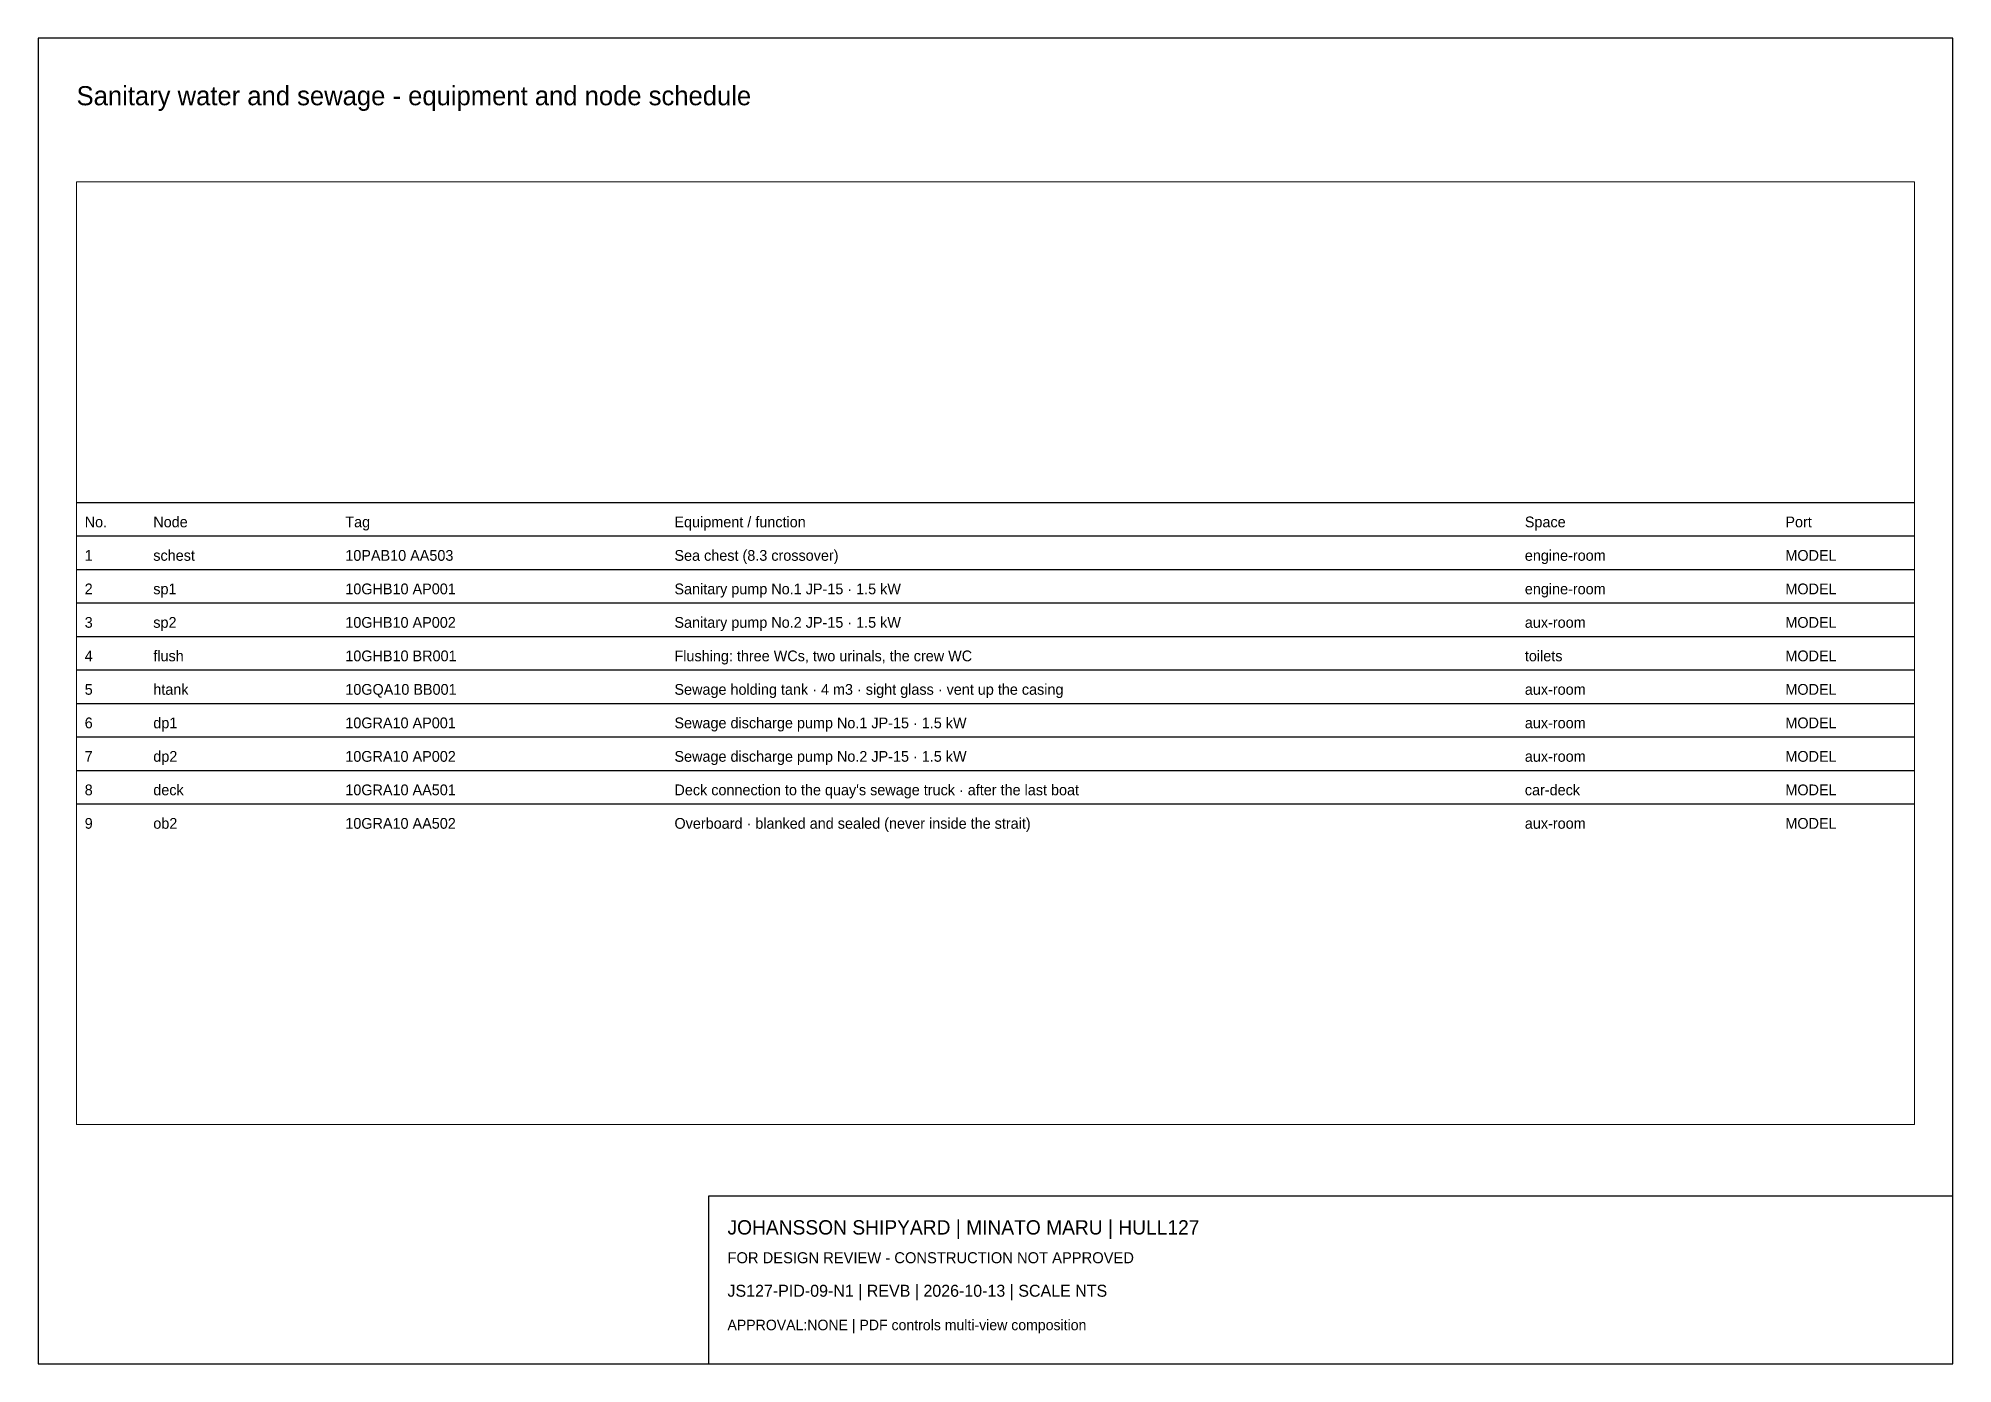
# Paper-space layout 'Layout1' of a CAD drawing. Header units: millimetres. Extents: x 10 to 410, y 10 to 287.
# The model-space entities are those that its viewports show. They can reach past a viewport. Long polylines and large blocks are cut down to what shows.
import ezdxf

# ---------------------------------------------------------------- set-up
doc = ezdxf.new("R2010")
doc.units = ezdxf.units.MM
doc.layers.add('ANNOTATION', color=7, linetype='Continuous')
doc.layers.add('GEOMETRY', color=7, linetype='Continuous')

msp = doc.modelspace()

# ---------------------------------------------------------------- linework, layer by layer
at = {"layer": 'GEOMETRY'}
for p, q in [((18, 249), (402, 249)), ((18, 242), (402, 242)), ((18, 235), (402, 235)), ((18, 228), (402, 228)), ((18, 221), (402, 221)), ((18, 214), (402, 214)), ((18, 207), (402, 207)), ((18, 200), (402, 200)), ((18, 193), (402, 193)), ((18, 186), (402, 186))]:
    msp.add_line(p, q, dxfattribs=at)

# ---------------------------------------------------------------- texts
at = {"layer": 'ANNOTATION'}
for s, p in [('No.', (19.7, 243.8)), ('Node', (34.03, 243.8)), ('Tag', (74.15, 243.8)), ('Equipment / function', (142.92, 243.8)), ('Space', (320.6, 243.8)), ('Port', (375.04, 243.8)), ('1', (19.7, 236.8)), ('schest', (34.03, 236.8)), ('10PAB10 AA503', (74.15, 236.8)), ('Sea chest (8.3 crossover)', (142.92, 236.8)), ('engine-room', (320.6, 236.8)), ('MODEL', (375.04, 236.8)), ('2', (19.7, 229.8)), ('sp1', (34.03, 229.8)), ('10GHB10 AP001', (74.15, 229.8)), ('Sanitary pump No.1 JP-15 · 1.5 kW', (142.92, 229.8)), ('engine-room', (320.6, 229.8)), ('MODEL', (375.04, 229.8)), ('3', (19.7, 222.8)), ('sp2', (34.03, 222.8)), ('10GHB10 AP002', (74.15, 222.8)), ('Sanitary pump No.2 JP-15 · 1.5 kW', (142.92, 222.8)), ('aux-room', (320.6, 222.8)), ('MODEL', (375.04, 222.8)), ('4', (19.7, 215.8)), ('flush', (34.03, 215.8)), ('10GHB10 BR001', (74.15, 215.8)), ('Flushing: three WCs, two urinals, the crew WC', (142.92, 215.8)), ('toilets', (320.6, 215.8)), ('MODEL', (375.04, 215.8)), ('5', (19.7, 208.8)), ('htank', (34.03, 208.8)), ('10GQA10 BB001', (74.15, 208.8)), ('Sewage holding tank · 4 m3 · sight glass · vent up the casing', (142.92, 208.8)), ('aux-room', (320.6, 208.8)), ('MODEL', (375.04, 208.8)), ('6', (19.7, 201.8)), ('dp1', (34.03, 201.8)), ('10GRA10 AP001', (74.15, 201.8)), ('Sewage discharge pump No.1 JP-15 · 1.5 kW', (142.92, 201.8)), ('MODEL', (375.04, 201.8)), ('aux-room', (320.6, 201.8)), ('7', (19.7, 194.8)), ('dp2', (34.03, 194.8)), ('10GRA10 AP002', (74.15, 194.8)), ('Sewage discharge pump No.2 JP-15 · 1.5 kW', (142.92, 194.8)), ('aux-room', (320.6, 194.8)), ('MODEL', (375.04, 194.8)), ('8', (19.7, 187.8)), ('deck', (34.03, 187.8)), ('10GRA10 AA501', (74.15, 187.8)), ("Deck connection to the quay's sewage truck · after the last boat", (142.92, 187.8)), ('car-deck', (320.6, 187.8)), ('MODEL', (375.04, 187.8)), ('9', (19.7, 180.8)), ('ob2', (34.03, 180.8)), ('10GRA10 AA502', (74.15, 180.8)), ('Overboard · blanked and sealed (never inside the strait)', (142.92, 180.8)), ('aux-room', (320.6, 180.8)), ('MODEL', (375.04, 180.8))]:
    msp.add_text(s, height=2.25, dxfattribs=at).set_placement(p)

psp = doc.layouts.get("Layout1")

# ---------------------------------------------------------------- linework, layer by layer
for points in [[(10, 10), (410, 10), (410, 287), (10, 287)], [(150, 10), (410, 10), (410, 45), (150, 45)]]:
    psp.add_lwpolyline(points, close=True)

# ---------------------------------------------------------------- texts
for s, height, p in [('Sanitary water and sewage - equipment and node schedule', 4, (18, 273)), ('JOHANSSON SHIPYARD | MINATO MARU | HULL127', 3, (154, 37)), ('FOR DESIGN REVIEW - CONSTRUCTION NOT APPROVED', 2.3, (154, 31)), ('JS127-PID-09-N1 | REVB | 2026-10-13 | SCALE NTS', 2.5, (154, 24)), ('APPROVAL:NONE | PDF controls multi-view composition', 2.2, (154, 17))]:
    psp.add_text(s, height=height).set_placement(p)

# ---------------------------------------------------------------- viewports
at = {"layer": 'VIEWPORTS'}
psp.add_viewport(center=(210, 158.5), size=(384, 197), view_center_point=(210, 217.5), view_height=197, dxfattribs=at)

doc.saveas('drawing.dxf')
